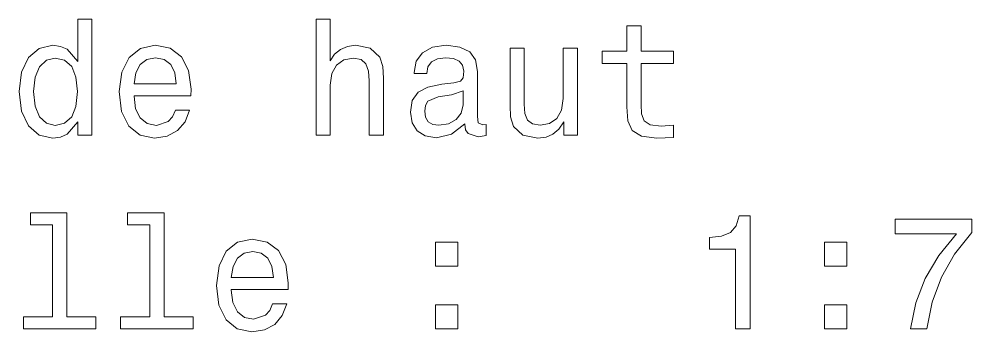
# Model space of a CAD drawing. Extents: x 0 to 420, y 0 to 297.
# Drawn here: x 219.65 to 249.4, y 111.27 to 121.03 of the extents above; entities that cross this region are included whole.
import ezdxf

# ---------------------------------------------------------------- set-up
doc = ezdxf.new("R2010")
doc.units = 0

msp = doc.modelspace()

# ---------------------------------------------------------------- linework, layer by layer
at = {"color": 7, "lineweight": 13}
for points in [[(221.479324, 117.831665), (221.479324, 117.413078), (221.923126, 117.413078), (221.923126, 121.034119), (221.48436, 121.034119), (221.48436, 119.707748), (221.146469, 120.091034), (220.939697, 120.181808), (220.702667, 120.21711), (220.273987, 120.116249), (219.941132, 119.833824), (219.724274, 119.379936), (219.648621, 118.769707), (219.724274, 118.159477), (219.941132, 117.700539), (220.273987, 117.413078), (220.702667, 117.317261), (220.939697, 117.352562), (221.151505, 117.443336)], [(228.923126, 117.413078), (229.366928, 117.413078), (229.366928, 118.976479), (229.412323, 119.334549), (229.558563, 119.596794), (229.785507, 119.758179), (230.088104, 119.818695), (230.330185, 119.768265), (230.481476, 119.632095), (230.557129, 119.405151), (230.582352, 119.102562), (230.582352, 117.413078), (231.026154, 117.413078), (231.026154, 119.193336), (231.005981, 119.551407), (230.915192, 119.848953), (230.617645, 120.121292), (230.153671, 120.21711), (229.901505, 120.181808), (229.684647, 120.085991), (229.503098, 119.934692), (229.366928, 119.727921), (229.366928, 121.034119), (228.923126, 121.034119)], [(238.626297, 119.652267), (238.626297, 118.295647), (238.656555, 117.85688), (238.79776, 117.554291), (239.080185, 117.377777), (239.55928, 117.317261), (240.083786, 117.342476), (240.083786, 117.725761), (239.7005, 117.695496), (239.352509, 117.735847), (239.165909, 117.861923), (239.08522, 118.073738), (239.070099, 118.371292), (239.070099, 119.652267), (240.083786, 119.652267), (240.083786, 120.03051), (239.070099, 120.03051), (239.070099, 120.822296), (238.626297, 120.822296), (238.626297, 120.03051), (237.859726, 120.03051), (237.859726, 119.652267)], [(223.23941, 118.63858), (225.014618, 118.63858), (225.019669, 118.845352), (224.938965, 119.425323), (224.717072, 119.859047), (224.364044, 120.121292), (223.89502, 120.21711), (223.436096, 120.116249), (223.083069, 119.833824), (222.856125, 119.374893), (222.775421, 118.769707), (222.851074, 118.149391), (223.078018, 117.695496), (223.42601, 117.413078), (223.879898, 117.317261), (224.27327, 117.38282), (224.596039, 117.554291), (224.833069, 117.826622), (224.969238, 118.189735), (224.530472, 118.189735), (224.439697, 117.988007), (224.308563, 117.836708), (223.935364, 117.715675), (223.647903, 117.771149), (223.431046, 117.947662), (223.289841, 118.235123), (223.23941, 118.623451)], [(233.567932, 117.766106), (233.567932, 117.750977), (233.593155, 117.579506), (233.668793, 117.458466), (233.986526, 117.362648), (234.233643, 117.402992), (234.233643, 117.745934), (234.127731, 117.730804), (233.986526, 117.796364), (233.961304, 117.998093), (233.961304, 119.400108), (233.900787, 119.758179), (233.724274, 120.010338), (233.416641, 120.161636), (232.982925, 120.21711), (232.559296, 120.156593), (232.246613, 119.985123), (232.049927, 119.717834), (231.98436, 119.364807), (231.98436, 119.334549), (232.382782, 119.334549), (232.418076, 119.546364), (232.529022, 119.697662), (232.710587, 119.788437), (232.967789, 119.823738), (233.214905, 119.798523), (233.391418, 119.722878), (233.49733, 119.591751), (233.532639, 119.410194), (233.512466, 119.19838), (233.431763, 119.092476), (233.230042, 119.042038), (232.851791, 119.001694), (232.418076, 118.910919), (232.110443, 118.749535), (231.928879, 118.497375), (231.873413, 118.124176), (231.923843, 117.791321), (232.080185, 117.544205), (232.332336, 117.387863), (232.680328, 117.33239), (233.149353, 117.438293)], [(237.083069, 120.121292), (236.639267, 120.121292), (236.639267, 118.557892), (236.588821, 118.194778), (236.442581, 117.932533), (236.215622, 117.771149), (235.918076, 117.720718), (235.681046, 117.761063), (235.529755, 117.882095), (235.444016, 118.088867), (235.423843, 118.381378), (235.423843, 120.121292), (234.980042, 120.121292), (234.980042, 118.341034), (234.995163, 117.982964), (235.090988, 117.68541), (235.383499, 117.413078), (235.852509, 117.317261), (236.104675, 117.352562), (236.321533, 117.443336), (236.508133, 117.599678), (236.659439, 117.826622), (236.659439, 117.413078), (237.083069, 117.413078)], [(220.778305, 119.818695), (221.070816, 119.748093), (221.292725, 119.551407), (221.423843, 119.223595), (221.474274, 118.769707), (221.423843, 118.310776), (221.292725, 117.982964), (221.070816, 117.781235), (220.778305, 117.715675), (220.500931, 117.781235), (220.289124, 117.982964), (220.147903, 118.315819), (220.102524, 118.769707), (220.147903, 119.218552), (220.289124, 119.546364), (220.500931, 119.748093)], [(223.23941, 119.01178), (223.294876, 119.359764), (223.431046, 119.616966), (223.637817, 119.773308), (223.910156, 119.828781), (224.177444, 119.773308), (224.384216, 119.616966), (224.5103, 119.359764), (224.555679, 119.01178)], [(233.517502, 118.361206), (233.456985, 118.098961), (233.295593, 117.897224), (233.053528, 117.766106), (232.755981, 117.720718), (232.564331, 117.745934), (232.428162, 117.826622), (232.342438, 117.967834), (232.317215, 118.16452), (232.337387, 118.341034), (232.418076, 118.46711), (232.740845, 118.608322), (233.149353, 118.668839), (233.517502, 118.789879)], [(220.697617, 114.61409), (220.697617, 111.739449), (219.78479, 111.739449), (219.78479, 111.366249), (222.04921, 111.366249), (222.04921, 111.739449), (221.141418, 111.739449), (221.141418, 114.987289), (220.001648, 114.987289), (220.001648, 114.61409)], [(223.733643, 114.61409), (223.733643, 111.739449), (222.820816, 111.739449), (222.820816, 111.366249), (225.08522, 111.366249), (225.08522, 111.739449), (224.177444, 111.739449), (224.177444, 114.987289), (223.037674, 114.987289), (223.037674, 114.61409)], [(242.020386, 111.366249), (242.479309, 111.366249), (242.479309, 114.891464), (242.136368, 114.891464), (242.045593, 114.583832), (241.864044, 114.377052), (241.586655, 114.25602), (241.203369, 114.215675), (241.203369, 113.857605), (242.020386, 113.857605)], [(247.482193, 111.366249), (247.991562, 111.366249), (248.15799, 112.19838), (248.450485, 112.975037), (248.864044, 113.69622), (249.403656, 114.372009), (249.403656, 114.790604), (247.003082, 114.790604), (247.003082, 114.331665), (248.91951, 114.331665), (248.364761, 113.650833), (247.946167, 112.939735), (247.653656, 112.18325)], [(226.275421, 112.591751), (228.050644, 112.591751), (228.055679, 112.798523), (227.974991, 113.378494), (227.753098, 113.812218), (227.40007, 114.074463), (226.931046, 114.17028), (226.472107, 114.06942), (226.119095, 113.786995), (225.892136, 113.328064), (225.811447, 112.722878), (225.8871, 112.102562), (226.114044, 111.648666), (226.462021, 111.366249), (226.915924, 111.270432), (227.309296, 111.335991), (227.63205, 111.507462), (227.869095, 111.779793), (228.005249, 112.142906), (227.566498, 112.142906), (227.475708, 111.941177), (227.344589, 111.789879), (226.97139, 111.668846), (226.683929, 111.724319), (226.467072, 111.900833), (226.325867, 112.188293), (226.275421, 112.576622)], [(232.655106, 113.323021), (233.351074, 113.323021), (233.351074, 114.074463), (232.655106, 114.074463)], [(244.799194, 113.323021), (245.495163, 113.323021), (245.495163, 114.074463), (244.799194, 114.074463)], [(226.275421, 112.964951), (226.330902, 113.312935), (226.467072, 113.570137), (226.673843, 113.726479), (226.946182, 113.781952), (227.21347, 113.726479), (227.420242, 113.570137), (227.546326, 113.312935), (227.591705, 112.964951)], [(232.655106, 111.366249), (233.351074, 111.366249), (233.351074, 112.117691), (232.655106, 112.117691)], [(244.799194, 111.366249), (245.495163, 111.366249), (245.495163, 112.117691), (244.799194, 112.117691)]]:
    msp.add_lwpolyline(points, close=True, dxfattribs=at)

doc.saveas('drawing.dxf')
